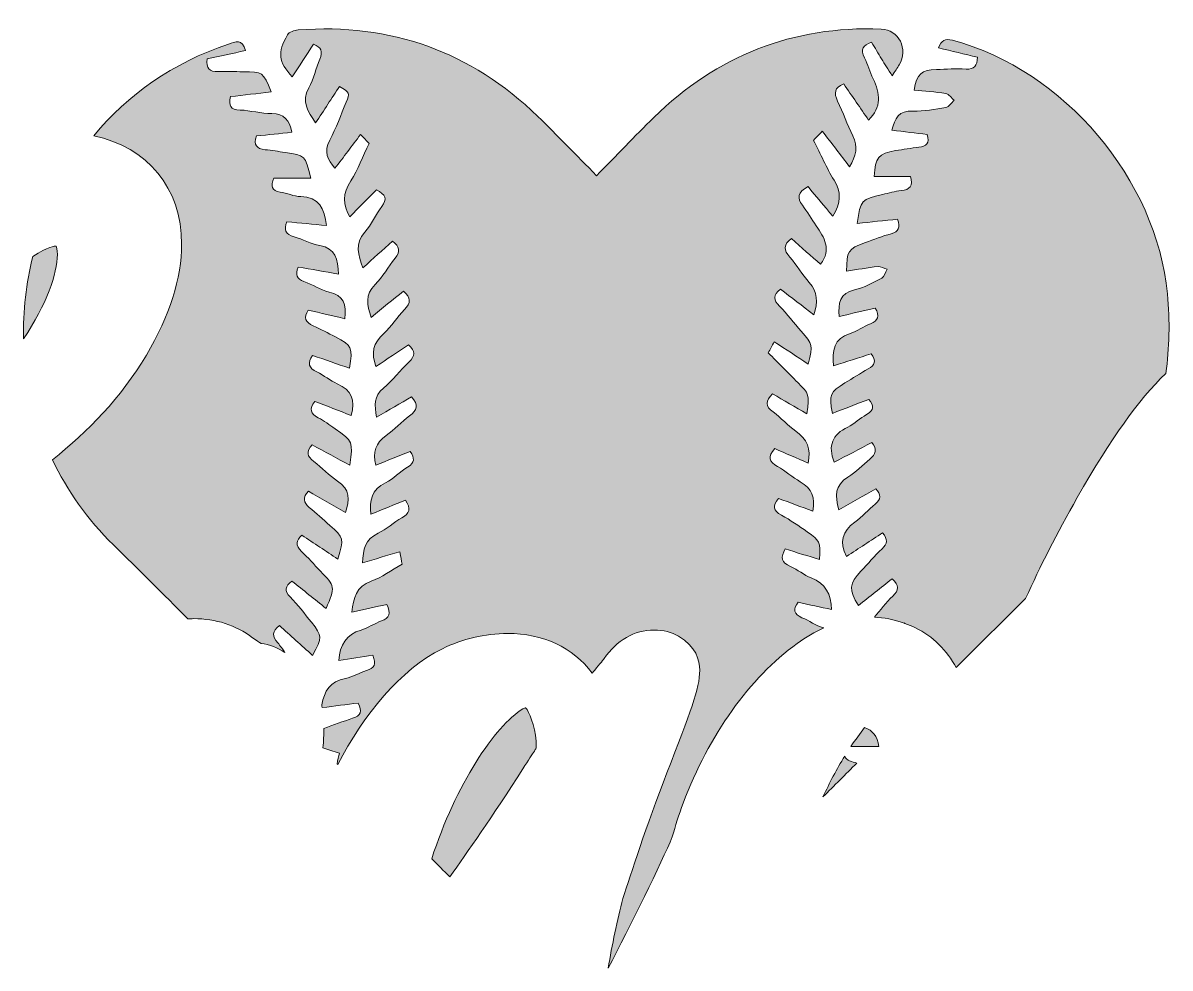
# Model space of a CAD drawing. Header units: inches. Extents: x 26 to 474, y -385 to -114.
# Drawn here: x 150.1 to 427, y -341.9 to -113.6 of the extents above; entities that cross this region are included whole.
import ezdxf

# ---------------------------------------------------------------- set-up
doc = ezdxf.new("R2010")
doc.units = ezdxf.units.IN
doc.header["$MEASUREMENT"] = 0
doc.layers.add('Layer 1', color=7, linetype='Continuous')

# ---------------------------------------------------------------- blocks, each defined once
blk = doc.blocks.new('block 3')
at = {"layer": 'Layer 1', "true_color": 0x024d84}
h = blk.add_hatch(color=156, dxfattribs=at)
h.dxf.hatch_style = 2
edge = h.paths.add_edge_path()
edge.add_spline(control_points=[(220.17, -118.77), (222.08, -119.47), (222.49, -120.58), (221.74, -122.35), (220.78, -124.64), (220.25, -127.14), (219.06, -129.28), (217.22, -132.6), (218.8, -134.95), (220.7, -137.78), (222.75, -134.65), (224.62, -131.81), (226.48, -128.96), (228.94, -130.53), (229, -130.56), (228.09, -132.77), (226.83, -135.86), (225.67, -139.01), (224.1, -141.95), (222.6, -144.75), (223.65, -146.68), (225.38, -148.75), (227.49, -145.96), (229.48, -143.34), (231.57, -140.58), (232.41, -141.47), (232.98, -142.07), (233.6, -142.72), (232.11, -145.85), (230.95, -149.02), (229.18, -151.81), (227.27, -154.83), (227.18, -157.56), (228.94, -160.46), (231.11, -158.27), (233.3, -156.06), (235.41, -153.92), (237.6, -155.11), (238.06, -156.19), (236.69, -157.99), (235.19, -159.95), (234.23, -162.36), (232.6, -164.18), (230.1, -166.99), (230.98, -169.67), (232.1, -172.78), (234.61, -170.54), (236.94, -168.47), (239.29, -166.37), (240.98, -167.61), (241.24, -168.81), (239.89, -170.46), (238.2, -172.52), (236.93, -174.97), (235.07, -176.85), (232.65, -179.31), (233.09, -181.77), (234.11, -184.75), (236.85, -182.53), (239.4, -180.46), (241.9, -178.44), (243.8, -180), (243.71, -181.26), (242.18, -182.83), (240.38, -184.67), (239.05, -187), (237.15, -188.68), (234.59, -190.95), (234.08, -193.41), (235.25, -196.62), (237.95, -194.84), (240.55, -193.12), (243.12, -191.41), (244.88, -192.89), (244.78, -194.08), (243.27, -195.52), (241.12, -197.55), (239.33, -199.99), (237.06, -201.85), (234.69, -203.8), (234.94, -205.99), (235.4, -208.85), (238.44, -207.1), (241.18, -205.51), (243.87, -203.95), (245.72, -205.86), (245.18, -207.18), (243.41, -208.52), (241.43, -210.01), (239.72, -211.86), (237.71, -213.3), (235.23, -215.09), (234.47, -217.31), (235.24, -220.43), (238.05, -219.33), (240.77, -218.26), (243.55, -217.17), (244.62, -218.7), (244.72, -219.83), (242.92, -220.92), (241.05, -222.05), (239.51, -223.8), (237.56, -224.71), (234.15, -226.31), (233.74, -228.98), (234.05, -232.32), (236.95, -231.13), (239.72, -230), (242.44, -228.89), (243.69, -230.97), (243.45, -232.15), (241.56, -233.17), (239.55, -234.25), (237.86, -235.95), (235.8, -236.89), (232.65, -238.34), (232.18, -240.9), (232.03, -244.04), (235.06, -243.14), (237.92, -242.29), (241.01, -241.38), (241.24, -242.6), (241.42, -243.48), (241.58, -244.34), (238.98, -245.82), (236.71, -247.56), (234.15, -248.46), (230.48, -249.76), (229.88, -252.55), (229.48, -255.94), (232.42, -255.29), (235.21, -254.68), (237.88, -254.09), (239, -256.3), (238.43, -257.36), (236.62, -258.05), (234.93, -258.7), (233.38, -259.75), (231.67, -260.27), (228.06, -261.35), (226.59, -263.87), (226.28, -267.67), (229.09, -267.22), (231.83, -266.78), (234.51, -266.36), (235.46, -268.52), (234.85, -269.52), (232.99, -270.08), (231.26, -270.61), (229.65, -271.65), (227.9, -271.97), (224.19, -272.63), (222.82, -275.06), (222.18, -278.36), (222.22, -278.58), (222.26, -278.79), (222.3, -279.01), (225.25, -278.64), (228.16, -278.28), (231, -277.92), (231.96, -279.94), (231.66, -280.98), (229.65, -281.6), (227.29, -282.32), (225, -283.23), (222.68, -284.08), (222.68, -285.52), (222.66, -287.11), (222.45, -288.72), (223.7, -289.15), (225.04, -289.52), (226.46, -290.02), (226.3, -290.7), (226.06, -291.8), (225.88, -292.57), (225.94, -292.63), (226, -292.69), (226.06, -292.75), (232.24, -280.71), (241.18, -269.8), (251.3, -264.81), (256.14, -262.39), (261.58, -261.11), (267.06, -261.11), (275.63, -261.11), (282.72, -264.46), (287.49, -270.66), (287.56, -270.57), (287.63, -270.49), (287.7, -270.41), (288.72, -269.2), (290.13, -267.54), (290.39, -267.18), (293.31, -262.79), (297.7, -260.27), (302.43, -260.27), (304.73, -260.27), (306.64, -260.77), (308.33, -261.78), (312.54, -264.19), (313.43, -267.58), (313.43, -270.01), (313.43, -274.34), (311.14, -280.38), (305.5, -294.79), (300.53, -307.67), (296.75, -319.27), (294.91, -325.11), (293.53, -330.35), (292.25, -336.43), (291.34, -341.93), (296.59, -331.99), (304.21, -316.39), (306.82, -310.23), (307.54, -307.59), (308.41, -304.89), (309.44, -302.1), (315.7, -285.55), (325.45, -271.86), (336.95, -263.53), (339.14, -261.98), (341.28, -260.73), (343.4, -259.75), (343.36, -259.74), (343.34, -259.72), (343.3, -259.71), (341.49, -259.22), (339.88, -258.03), (338.12, -257.29), (336.08, -256.43), (335.94, -255.24), (337.18, -253.58), (339.91, -254.17), (342.57, -254.75), (345.27, -255.33), (345.15, -251.63), (343.86, -249.02), (340.35, -247.68), (338.59, -247.02), (337.1, -245.65), (335.35, -244.93), (333.05, -243.99), (332.94, -242.69), (334.07, -240.69), (336.92, -241.57), (339.62, -242.42), (342.35, -243.27), (342.55, -238.91), (342.48, -238.68), (339.4, -236.55), (337.36, -235.14), (335.33, -233.7), (333.15, -232.53), (331.09, -231.42), (331.02, -230.24), (332.44, -228.48), (335.23, -229.52), (337.97, -230.53), (340.72, -231.55), (341.44, -228.33), (340.47, -226.06), (337.71, -224.45), (335.82, -223.35), (334.14, -221.86), (332.24, -220.79), (330.15, -219.62), (329.8, -218.37), (331.53, -216.45), (334.23, -217.62), (336.92, -218.78), (339.62, -219.95), (340.35, -216.56), (339.35, -214.13), (336.6, -212.22), (334.65, -210.86), (333.08, -208.97), (331.15, -207.59), (329.2, -206.21), (329.4, -204.95), (330.99, -203.22), (333.72, -204.8), (336.47, -206.39), (339.31, -208.03), (339.91, -203.27), (339.9, -203.28), (337.12, -200.5), (334.76, -198.14), (332.42, -195.77), (329.99, -193.31), (330.44, -192.48), (330.88, -191.66), (331.44, -190.63), (334.25, -192.49), (336.9, -194.24), (339.63, -196.04), (340.75, -191.33), (340.74, -191.32), (337.94, -188.11), (336.19, -186.09), (334.58, -183.93), (332.68, -182.06), (331.15, -180.56), (331.16, -179.41), (332.9, -177.92), (335.53, -179.94), (338.19, -181.98), (340.99, -184.13), (341.97, -181.04), (341.86, -178.61), (339.89, -176.34), (338.21, -174.4), (336.9, -172.13), (335.2, -170.22), (333.64, -168.48), (333.64, -167.15), (335.57, -165.73), (337.98, -167.85), (340.36, -169.95), (342.61, -171.93), (345.3, -168.31), (343.52, -165.48), (341.57, -162.65), (340.43, -161.01), (339.42, -159.26), (338.22, -157.66), (336.93, -155.93), (337, -154.57), (339.58, -153.16), (341.47, -155.43), (343.48, -157.84), (345.55, -160.33), (347.56, -157.11), (347.61, -154.48), (345.86, -151.6), (344.03, -148.61), (342.64, -145.36), (340.94, -142), (341.57, -141.32), (342.19, -140.65), (343.02, -139.76), (345.35, -142.8), (347.41, -145.48), (349.61, -148.36), (351.15, -145.74), (351.75, -143.52), (350.38, -140.89), (348.99, -138.19), (348.08, -135.24), (346.73, -132.5), (345.78, -130.57), (345.92, -129.26), (348.21, -128.36), (350.21, -131.28), (352.24, -134.23), (354.19, -137.08), (357.43, -133.97), (356.98, -130.62), (355.29, -127.11), (354.5, -125.48), (354.09, -123.67), (353.24, -122.08), (352.13, -120.01), (352.88, -119.02), (354.91, -118.29), (355.75, -119.69), (356.53, -120.99), (357.33, -122.28), (358.11, -123.55), (358.91, -124.8), (359.91, -126.39), (360.62, -125.27), (361.13, -124.5), (361.61, -123.72), (363.87, -119.99), (361.5, -115.25), (357.24, -115.1), (335.87, -114.32), (317.59, -121.55), (302.34, -136.48), (297.72, -141.01), (293.27, -145.72), (288.55, -150.53), (283.62, -145.54), (279.07, -140.79), (274.34, -136.2), (258.21, -120.54), (238.88, -113.63), (216.48, -115.31), (215.58, -115.38), (214.31, -115.84), (213.93, -116.52), (211.43, -120.92), (211.73, -122.95), (215.08, -126.67), (216.78, -124.04), (218.47, -121.41), (220.17, -118.77)], knot_values=[0, 0, 0, 0, 1, 1, 1, 2, 2, 2, 3, 3, 3, 4, 4, 4, 5, 5, 5, 6, 6, 6, 7, 7, 7, 8, 8, 8, 9, 9, 9, 10, 10, 10, 11, 11, 11, 12, 12, 12, 13, 13, 13, 14, 14, 14, 15, 15, 15, 16, 16, 16, 17, 17, 17, 18, 18, 18, 19, 19, 19, 20, 20, 20, 21, 21, 21, 22, 22, 22, 23, 23, 23, 24, 24, 24, 25, 25, 25, 26, 26, 26, 27, 27, 27, 28, 28, 28, 29, 29, 29, 30, 30, 30, 31, 31, 31, 32, 32, 32, 33, 33, 33, 34, 34, 34, 35, 35, 35, 36, 36, 36, 37, 37, 37, 38, 38, 38, 39, 39, 39, 40, 40, 40, 41, 41, 41, 42, 42, 42, 43, 43, 43, 44, 44, 44, 45, 45, 45, 46, 46, 46, 47, 47, 47, 48, 48, 48, 49, 49, 49, 50, 50, 50, 51, 51, 51, 52, 52, 52, 53, 53, 53, 54, 54, 54, 55, 55, 55, 56, 56, 56, 57, 57, 57, 58, 58, 58, 59, 59, 59, 60, 60, 60, 61, 61, 61, 62, 62, 62, 63, 63, 63, 64, 64, 64, 65, 65, 65, 66, 66, 66, 67, 67, 67, 68, 68, 68, 69, 69, 69, 70, 70, 70, 71, 71, 71, 72, 72, 72, 73, 73, 73, 74, 74, 74, 75, 75, 75, 76, 76, 76, 77, 77, 77, 78, 78, 78, 79, 79, 79, 80, 80, 80, 81, 81, 81, 82, 82, 82, 83, 83, 83, 84, 84, 84, 85, 85, 85, 86, 86, 86, 87, 87, 87, 88, 88, 88, 89, 89, 89, 90, 90, 90, 91, 91, 91, 92, 92, 92, 93, 93, 93, 94, 94, 94, 95, 95, 95, 96, 96, 96, 97, 97, 97, 98, 98, 98, 99, 99, 99, 100, 100, 100, 101, 101, 101, 102, 102, 102, 103, 103, 103, 104, 104, 104, 105, 105, 105, 106, 106, 106, 107, 107, 107, 108, 108, 108, 109, 109, 109, 110, 110, 110, 111, 111, 111, 112, 112, 112, 113, 113, 113, 114, 114, 114, 115, 115, 115, 116, 116, 116, 117, 117, 117, 118, 118, 118, 119, 119, 119, 120, 120, 120, 121, 121, 121, 122, 122, 122, 123, 123, 123, 124, 124, 124, 125, 125, 125, 126, 126, 126, 127, 127, 127, 128, 128, 128, 129, 129, 129, 130, 130, 130, 131, 131, 131, 132, 132, 132, 132], degree=3, periodic=1)
h = blk.add_hatch(color=156, dxfattribs=at)
h.dxf.hatch_style = 2
edge = h.paths.add_edge_path()
edge.add_spline(control_points=[(188.36, -167.05), (188.36, -175.3), (185.5, -184.32), (179.85, -193.88), (173.71, -204.2), (165.75, -212.34), (157.18, -219.13), (160.7, -226.52), (165.57, -233.5), (171.91, -239.72), (177.94, -245.62), (183.91, -251.6), (189.86, -257.59), (190.33, -257.56), (190.79, -257.53), (191.26, -257.53), (196.63, -257.53), (201.41, -259.08), (205.48, -262.13), (206.33, -262.77), (207.14, -263.25), (207.58, -263.49), (209.53, -263.71), (211.54, -264.6), (213.3, -265.69), (212.75, -264.89), (212.19, -264.1), (211.57, -263.37), (210.24, -261.81), (210.12, -260.61), (211.98, -259.21), (214.6, -261.57), (217.26, -263.97), (219.97, -266.41), (222.32, -261.96), (222.34, -261.78), (219.7, -258.4), (218.06, -256.3), (216.39, -254.2), (214.54, -252.28), (213.11, -250.79), (213.33, -249.75), (214.99, -248.45), (217.74, -250.66), (220.47, -252.84), (223.22, -255.06), (225.48, -249.93), (225.43, -249.66), (221.85, -246.02), (220.32, -244.46), (218.89, -242.77), (217.3, -241.28), (215.72, -239.81), (216.03, -238.63), (217.4, -237.38), (220.35, -239.34), (223.16, -241.2), (226.05, -243.12), (227.64, -238.21), (227.58, -237.98), (224.13, -234.99), (222.47, -233.55), (220.88, -232.03), (219.18, -230.65), (217.7, -229.45), (217.56, -228.27), (218.95, -226.71), (221.95, -228.43), (224.89, -230.12), (227.92, -231.86), (228.98, -228.81), (229.03, -226.29), (225.99, -224.31), (223.93, -222.96), (222.25, -221.04), (220.26, -219.57), (218.58, -218.32), (218.45, -217.15), (219.9, -215.55), (222.9, -217.18), (225.86, -218.79), (228.93, -220.45), (229.74, -214.68), (229.74, -214.67), (225.39, -211.65), (224.06, -210.72), (222.74, -209.76), (221.32, -208.98), (219.52, -208), (219.04, -206.84), (220.54, -205.04), (223.43, -206.16), (226.37, -207.31), (229.28, -208.45), (230.38, -204.7), (229.34, -202.29), (225.95, -200.81), (224.22, -200.05), (222.74, -198.73), (221.01, -197.94), (218.94, -196.99), (218.77, -195.77), (219.92, -193.93), (222.96, -194.99), (225.91, -196.01), (228.88, -197.04), (229.72, -192.04), (229.48, -191.51), (225.5, -189.49), (223.71, -188.58), (221.97, -187.58), (220.13, -186.78), (218.21, -185.95), (217.79, -184.82), (218.93, -183), (221.94, -183.71), (224.84, -184.39), (227.76, -185.08), (228.2, -181.64), (227.46, -179.44), (223.95, -178.64), (221.85, -178.15), (219.96, -176.83), (217.9, -176.09), (216.15, -175.47), (215.71, -174.51), (216.5, -172.6), (219.69, -173.16), (222.89, -173.71), (226.23, -174.29), (226.06, -170.72), (225.54, -168.07), (221.7, -167.4), (219.57, -167.03), (217.6, -165.84), (215.49, -165.27), (213.38, -164.69), (212.98, -163.57), (213.76, -161.66), (216.98, -161.96), (220.12, -162.26), (223.3, -162.56), (222.87, -158.41), (221.5, -155.7), (217.11, -155.58), (215.43, -155.53), (213.79, -154.75), (212.11, -154.47), (210.16, -154.14), (209.84, -153.1), (210.59, -151.1), (213.49, -151.1), (216.47, -151.1), (219.53, -151.1), (218.21, -145.57), (218.21, -145.57), (213.33, -144.9), (211.73, -144.68), (210.12, -144.42), (208.51, -144.25), (206.44, -144.03), (205.63, -143.09), (206.46, -140.94), (209.29, -140.64), (212.08, -140.35), (214.99, -140.04), (214.36, -137.08), (213.11, -135.55), (210.13, -135.53), (207.57, -135.51), (205.02, -134.78), (202.46, -134.67), (200.2, -134.58), (199.64, -133.61), (200.12, -131.43), (203.39, -131.05), (206.65, -130.67), (209.96, -130.28), (208.05, -125.46), (207.95, -125.41), (203.18, -125.42), (201.18, -125.43), (199.17, -125.25), (197.17, -125.36), (194.99, -125.48), (194.25, -124.53), (194.51, -122.31), (197.56, -121.65), (200.61, -120.99), (203.8, -120.3), (203.02, -117.39), (201.34, -118.18), (199.66, -118.74), (186.23, -123.21), (175.31, -131.06), (167.15, -140.87), (180.09, -143.63), (188.36, -153.44), (188.36, -167.05)], knot_values=[0, 0, 0, 0, 1, 1, 1, 2, 2, 2, 3, 3, 3, 4, 4, 4, 5, 5, 5, 6, 6, 6, 7, 7, 7, 8, 8, 8, 9, 9, 9, 10, 10, 10, 11, 11, 11, 12, 12, 12, 13, 13, 13, 14, 14, 14, 15, 15, 15, 16, 16, 16, 17, 17, 17, 18, 18, 18, 19, 19, 19, 20, 20, 20, 21, 21, 21, 22, 22, 22, 23, 23, 23, 24, 24, 24, 25, 25, 25, 26, 26, 26, 27, 27, 27, 28, 28, 28, 29, 29, 29, 30, 30, 30, 31, 31, 31, 32, 32, 32, 33, 33, 33, 34, 34, 34, 35, 35, 35, 36, 36, 36, 37, 37, 37, 38, 38, 38, 39, 39, 39, 40, 40, 40, 41, 41, 41, 42, 42, 42, 43, 43, 43, 44, 44, 44, 45, 45, 45, 46, 46, 46, 47, 47, 47, 48, 48, 48, 49, 49, 49, 50, 50, 50, 51, 51, 51, 52, 52, 52, 53, 53, 53, 54, 54, 54, 55, 55, 55, 56, 56, 56, 57, 57, 57, 58, 58, 58, 59, 59, 59, 60, 60, 60, 61, 61, 61, 62, 62, 62, 63, 63, 63, 64, 64, 64, 65, 65, 65, 66, 66, 66, 66], degree=3, periodic=1)
h = blk.add_hatch(color=156, dxfattribs=at)
h.dxf.hatch_style = 2
edge = h.paths.add_edge_path()
edge.add_spline(control_points=[(372.85, -134.04), (370.24, -134.51), (367.55, -135.02), (364.92, -134.91), (361.55, -134.77), (360.46, -136.62), (359.84, -139.55), (362.75, -139.9), (365.62, -140.25), (368.34, -140.58), (369.05, -142.77), (368.04, -143.44), (366.36, -143.65), (364.47, -143.89), (362.59, -144.17), (360.71, -144.47), (356.64, -145.12), (355.75, -146.17), (355.57, -150.69), (358.51, -150.69), (361.45, -150.69), (364.32, -150.69), (364.96, -152.96), (364.18, -153.93), (362.06, -154.13), (360.55, -154.28), (359.07, -154.73), (357.59, -155.07), (352.38, -156.24), (352.32, -156.31), (351.46, -162.06), (354.77, -161.71), (358.02, -161.37), (361.22, -161.04), (361.85, -163.04), (361.53, -164.08), (359.64, -164.56), (357.52, -165.1), (355.47, -165.93), (353.42, -166.7), (349.16, -168.28), (348.94, -168.64), (348.87, -173.6), (351.43, -173.21), (353.95, -172.75), (356.5, -172.47), (357.18, -172.4), (357.93, -172.89), (358.66, -173.12), (358.23, -173.85), (357.99, -174.91), (357.36, -175.25), (355.26, -176.37), (353.1, -177.56), (350.82, -178.11), (347.27, -178.97), (346.83, -181.28), (347.08, -184.55), (350.07, -183.84), (352.9, -183.17), (355.82, -182.49), (356.91, -184.42), (356.5, -185.53), (354.64, -186.28), (352.96, -186.95), (351.46, -188.09), (349.75, -188.63), (345.77, -189.88), (345.39, -192.83), (345.73, -196.45), (348.86, -195.45), (351.89, -194.48), (354.85, -193.54), (356.09, -195.28), (355.74, -196.32), (354.13, -197.2), (352.2, -198.25), (350.37, -199.47), (348.49, -200.6), (344.92, -202.74), (344.65, -203.35), (345.45, -207.95), (348.4, -206.81), (351.31, -205.69), (354.23, -204.56), (355.57, -206.06), (355.53, -207.19), (353.72, -208.23), (352.15, -209.12), (350.81, -210.46), (349.2, -211.24), (345.47, -213.05), (344.29, -215.74), (345.92, -219.75), (348.92, -218.17), (351.99, -216.55), (355.01, -214.96), (356.28, -216.64), (355.99, -217.84), (354.5, -218.99), (352.69, -220.39), (351.14, -222.17), (349.21, -223.36), (346.06, -225.29), (346.04, -227.89), (347.05, -231.21), (350.05, -229.51), (352.99, -227.84), (355.92, -226.17), (357.31, -227.57), (357.22, -228.69), (355.82, -229.85), (354.14, -231.26), (352.66, -232.94), (350.89, -234.21), (347.81, -236.42), (347.11, -239.05), (348.9, -242.49), (351.82, -240.58), (354.72, -238.67), (357.58, -236.8), (358.91, -238.35), (358.8, -239.43), (357.45, -240.67), (355.62, -242.34), (354.07, -244.3), (352.33, -246.07), (349.55, -248.89), (349.39, -250.78), (351.75, -254.34), (354.47, -252.18), (357.2, -250.01), (359.86, -247.89), (361.66, -249.45), (361.57, -250.64), (360.04, -252.1), (358.42, -253.65), (357.03, -255.44), (355.59, -257.17), (357.91, -257.28), (360.31, -257.74), (362.78, -258.62), (362.8, -258.6), (362.83, -258.58), (362.85, -258.56), (362.89, -258.61), (362.92, -258.65), (362.97, -258.7), (363.8, -259), (364.64, -259.33), (365.49, -259.72), (369.73, -261.77), (373.15, -265.24), (375.35, -269.35), (380.92, -263.77), (386.51, -258.21), (392.1, -252.65), (395.63, -244.92), (399.68, -236.98), (404.54, -228.3), (413, -213.62), (419.14, -204.92), (425.96, -198.28), (426.83, -192.16), (426.98, -185.77), (426.35, -179.06), (423.77, -151.56), (401.35, -124.89), (374.44, -117.83), (372.62, -117.36), (371.74, -117.84), (371.1, -119.68), (374.25, -120.43), (377.35, -121.17), (380.48, -121.92), (380.42, -123.96), (379.74, -124.88), (377.72, -124.77), (375.34, -124.65), (372.94, -124.82), (370.56, -124.86), (367.05, -124.91), (365.81, -126.04), (365.17, -129.83), (367.73, -130.1), (370.31, -130.26), (372.83, -130.7), (373.59, -130.84), (374.21, -131.75), (374.89, -132.31), (374.21, -132.91), (373.61, -133.9), (372.85, -134.04)], knot_values=[0, 0, 0, 0, 1, 1, 1, 2, 2, 2, 3, 3, 3, 4, 4, 4, 5, 5, 5, 6, 6, 6, 7, 7, 7, 8, 8, 8, 9, 9, 9, 10, 10, 10, 11, 11, 11, 12, 12, 12, 13, 13, 13, 14, 14, 14, 15, 15, 15, 16, 16, 16, 17, 17, 17, 18, 18, 18, 19, 19, 19, 20, 20, 20, 21, 21, 21, 22, 22, 22, 23, 23, 23, 24, 24, 24, 25, 25, 25, 26, 26, 26, 27, 27, 27, 28, 28, 28, 29, 29, 29, 30, 30, 30, 31, 31, 31, 32, 32, 32, 33, 33, 33, 34, 34, 34, 35, 35, 35, 36, 36, 36, 37, 37, 37, 38, 38, 38, 39, 39, 39, 40, 40, 40, 41, 41, 41, 42, 42, 42, 43, 43, 43, 44, 44, 44, 45, 45, 45, 46, 46, 46, 47, 47, 47, 48, 48, 48, 49, 49, 49, 50, 50, 50, 51, 51, 51, 52, 52, 52, 53, 53, 53, 54, 54, 54, 55, 55, 55, 56, 56, 56, 57, 57, 57, 58, 58, 58, 59, 59, 59, 60, 60, 60, 61, 61, 61, 62, 62, 62, 63, 63, 63, 64, 64, 64, 64], degree=3, periodic=1)
h = blk.add_hatch(color=156, dxfattribs=at)
h.dxf.hatch_style = 2
edge = h.paths.add_edge_path()
edge.add_spline(control_points=[(150.22, -189.95), (155.73, -181.64), (158.36, -174.17), (158.36, -169.58), (158.36, -168.39), (158.16, -167.78), (158.05, -167.53), (158.03, -167.53), (158.01, -167.53), (157.99, -167.53), (157.82, -167.53), (156.07, -167.6), (152.44, -170.03), (150.81, -176.52), (150.05, -183.23), (150.22, -189.95)], knot_values=[0, 0, 0, 0, 1, 1, 1, 2, 2, 2, 3, 3, 3, 4, 4, 4, 5, 5, 5, 5], degree=3, periodic=1)
h = blk.add_hatch(color=156, dxfattribs=at)
h.dxf.hatch_style = 2
edge = h.paths.add_edge_path()
edge.add_spline(control_points=[(273.53, -289.52), (273.65, -289.32), (273.83, -289.02), (273.95, -288.82), (273.95, -288.79), (273.95, -288.77), (273.95, -288.74), (273.95, -288.74), (273.95, -287.09), (273.95, -287.09), (273.57, -283.24), (272.28, -280.02), (271.39, -279.04), (271.23, -279.11), (271.02, -279.21), (270.75, -279.34), (264.02, -283.38), (254.51, -297.68), (248.73, -315.52), (250.18, -316.97), (251.63, -318.43), (253.07, -319.88), (257.42, -313.94), (263.16, -305.57), (270.75, -293.78), (272.1, -291.69), (273.01, -290.27), (273.53, -289.52)], knot_values=[0, 0, 0, 0, 1, 1, 1, 2, 2, 2, 3, 3, 3, 4, 4, 4, 5, 5, 5, 6, 6, 6, 7, 7, 7, 8, 8, 8, 9, 9, 9, 9], degree=3, periodic=1)
h = blk.add_hatch(color=156, dxfattribs=at)
h.dxf.hatch_style = 2
edge = h.paths.add_edge_path()
edge.add_spline(control_points=[(353.25, -283.82), (352.12, -285.26), (351.02, -286.78), (349.95, -288.38), (352.17, -288.38), (354.39, -288.38), (356.68, -288.38), (356.26, -285.88), (355.2, -284.52), (353.25, -283.82)], knot_values=[0, 0, 0, 0, 1, 1, 1, 2, 2, 2, 3, 3, 3, 3], degree=3, periodic=1)
h = blk.add_hatch(color=156, dxfattribs=at)
h.dxf.hatch_style = 2
edge = h.paths.add_edge_path()
edge.add_spline(control_points=[(348.43, -290.76), (346.53, -293.85), (344.77, -297.15), (343.18, -300.6), (345.91, -297.87), (348.64, -295.14), (351.37, -292.41), (350.21, -292.12), (348.85, -291.83), (348.43, -290.76)], knot_values=[0, 0, 0, 0, 1, 1, 1, 2, 2, 2, 3, 3, 3, 3], degree=3, periodic=1)
at = {"layer": 'Layer 1', "lineweight": 0}
for points, knots in [([(220.17, -118.77), (222.08, -119.47), (222.49, -120.58), (221.74, -122.35), (220.78, -124.64), (220.25, -127.14), (219.06, -129.28), (217.22, -132.6), (218.8, -134.95), (220.7, -137.78), (222.75, -134.65), (224.62, -131.81), (226.48, -128.96), (228.94, -130.53), (229, -130.56), (228.09, -132.77), (226.83, -135.86), (225.67, -139.01), (224.1, -141.95), (222.6, -144.75), (223.65, -146.68), (225.38, -148.75), (227.49, -145.96), (229.48, -143.34), (231.57, -140.58), (232.41, -141.47), (232.98, -142.07), (233.6, -142.72), (232.11, -145.85), (230.95, -149.02), (229.18, -151.81), (227.27, -154.83), (227.18, -157.56), (228.94, -160.46), (231.11, -158.27), (233.3, -156.06), (235.41, -153.92), (237.6, -155.11), (238.06, -156.19), (236.69, -157.99), (235.19, -159.95), (234.23, -162.36), (232.6, -164.18), (230.1, -166.99), (230.98, -169.67), (232.1, -172.78), (234.61, -170.54), (236.94, -168.47), (239.29, -166.37), (240.98, -167.61), (241.24, -168.81), (239.89, -170.46), (238.2, -172.52), (236.93, -174.97), (235.07, -176.85), (232.65, -179.31), (233.09, -181.77), (234.11, -184.75), (236.85, -182.53), (239.4, -180.46), (241.9, -178.44), (243.8, -180), (243.71, -181.26), (242.18, -182.83), (240.38, -184.67), (239.05, -187), (237.15, -188.68), (234.59, -190.95), (234.08, -193.41), (235.25, -196.62), (237.95, -194.84), (240.55, -193.12), (243.12, -191.41), (244.88, -192.89), (244.78, -194.08), (243.27, -195.52), (241.12, -197.55), (239.33, -199.99), (237.06, -201.85), (234.69, -203.8), (234.94, -205.99), (235.4, -208.85), (238.44, -207.1), (241.18, -205.51), (243.87, -203.95), (245.72, -205.86), (245.18, -207.18), (243.41, -208.52), (241.43, -210.01), (239.72, -211.86), (237.71, -213.3), (235.23, -215.09), (234.47, -217.31), (235.24, -220.43), (238.05, -219.33), (240.77, -218.26), (243.55, -217.17), (244.62, -218.7), (244.72, -219.83), (242.92, -220.92), (241.05, -222.05), (239.51, -223.8), (237.56, -224.71), (234.15, -226.31), (233.74, -228.98), (234.05, -232.32), (236.95, -231.13), (239.72, -230), (242.44, -228.89), (243.69, -230.97), (243.45, -232.15), (241.56, -233.17), (239.55, -234.25), (237.86, -235.95), (235.8, -236.89), (232.65, -238.34), (232.18, -240.9), (232.03, -244.04), (235.06, -243.14), (237.92, -242.29), (241.01, -241.38), (241.24, -242.6), (241.42, -243.48), (241.58, -244.34), (238.98, -245.82), (236.71, -247.56), (234.15, -248.46), (230.48, -249.76), (229.88, -252.55), (229.48, -255.94), (232.42, -255.29), (235.21, -254.68), (237.88, -254.09), (239, -256.3), (238.43, -257.36), (236.62, -258.05), (234.93, -258.7), (233.38, -259.75), (231.67, -260.27), (228.06, -261.35), (226.59, -263.87), (226.28, -267.67), (229.09, -267.22), (231.83, -266.78), (234.51, -266.36), (235.46, -268.52), (234.85, -269.52), (232.99, -270.08), (231.26, -270.61), (229.65, -271.65), (227.9, -271.97), (224.19, -272.63), (222.82, -275.06), (222.18, -278.36), (222.22, -278.58), (222.26, -278.79), (222.3, -279.01), (225.25, -278.64), (228.16, -278.28), (231, -277.92), (231.96, -279.94), (231.66, -280.98), (229.65, -281.6), (227.29, -282.32), (225, -283.23), (222.68, -284.08), (222.68, -285.52), (222.66, -287.11), (222.45, -288.72), (223.7, -289.15), (225.04, -289.52), (226.46, -290.02), (226.3, -290.7), (226.06, -291.8), (225.88, -292.57), (225.94, -292.63), (226, -292.69), (226.06, -292.75), (232.24, -280.71), (241.18, -269.8), (251.3, -264.81), (256.14, -262.39), (261.58, -261.11), (267.06, -261.11), (275.63, -261.11), (282.72, -264.46), (287.49, -270.66), (287.56, -270.57), (287.63, -270.49), (287.7, -270.41), (288.72, -269.2), (290.13, -267.54), (290.39, -267.18), (293.31, -262.79), (297.7, -260.27), (302.43, -260.27), (304.73, -260.27), (306.64, -260.77), (308.33, -261.78), (312.54, -264.19), (313.43, -267.58), (313.43, -270.01), (313.43, -274.34), (311.14, -280.38), (305.5, -294.79), (300.53, -307.67), (296.75, -319.27), (294.91, -325.11), (293.53, -330.35), (292.25, -336.43), (291.34, -341.93), (296.59, -331.99), (304.21, -316.39), (306.82, -310.23), (307.54, -307.59), (308.41, -304.89), (309.44, -302.1), (315.7, -285.55), (325.45, -271.86), (336.95, -263.53), (339.14, -261.98), (341.28, -260.73), (343.4, -259.75), (343.36, -259.74), (343.34, -259.72), (343.3, -259.71), (341.49, -259.22), (339.88, -258.03), (338.12, -257.29), (336.08, -256.43), (335.94, -255.24), (337.18, -253.58), (339.91, -254.17), (342.57, -254.75), (345.27, -255.33), (345.15, -251.63), (343.86, -249.02), (340.35, -247.68), (338.59, -247.02), (337.1, -245.65), (335.35, -244.93), (333.05, -243.99), (332.94, -242.69), (334.07, -240.69), (336.92, -241.57), (339.62, -242.42), (342.35, -243.27), (342.55, -238.91), (342.48, -238.68), (339.4, -236.55), (337.36, -235.14), (335.33, -233.7), (333.15, -232.53), (331.09, -231.42), (331.02, -230.24), (332.44, -228.48), (335.23, -229.52), (337.97, -230.53), (340.72, -231.55), (341.44, -228.33), (340.47, -226.06), (337.71, -224.45), (335.82, -223.35), (334.14, -221.86), (332.24, -220.79), (330.15, -219.62), (329.8, -218.37), (331.53, -216.45), (334.23, -217.62), (336.92, -218.78), (339.62, -219.95), (340.35, -216.56), (339.35, -214.13), (336.6, -212.22), (334.65, -210.86), (333.08, -208.97), (331.15, -207.59), (329.2, -206.21), (329.4, -204.95), (330.99, -203.22), (333.72, -204.8), (336.47, -206.39), (339.31, -208.03), (339.91, -203.27), (339.9, -203.28), (337.12, -200.5), (334.76, -198.14), (332.42, -195.77), (329.99, -193.31), (330.44, -192.48), (330.88, -191.66), (331.44, -190.63), (334.25, -192.49), (336.9, -194.24), (339.63, -196.04), (340.75, -191.33), (340.74, -191.32), (337.94, -188.11), (336.19, -186.09), (334.58, -183.93), (332.68, -182.06), (331.15, -180.56), (331.16, -179.41), (332.9, -177.92), (335.53, -179.94), (338.19, -181.98), (340.99, -184.13), (341.97, -181.04), (341.86, -178.61), (339.89, -176.34), (338.21, -174.4), (336.9, -172.13), (335.2, -170.22), (333.64, -168.48), (333.64, -167.15), (335.57, -165.73), (337.98, -167.85), (340.36, -169.95), (342.61, -171.93), (345.3, -168.31), (343.52, -165.48), (341.57, -162.65), (340.43, -161.01), (339.42, -159.26), (338.22, -157.66), (336.93, -155.93), (337, -154.57), (339.58, -153.16), (341.47, -155.43), (343.48, -157.84), (345.55, -160.33), (347.56, -157.11), (347.61, -154.48), (345.86, -151.6), (344.03, -148.61), (342.64, -145.36), (340.94, -142), (341.57, -141.32), (342.19, -140.65), (343.02, -139.76), (345.35, -142.8), (347.41, -145.48), (349.61, -148.36), (351.15, -145.74), (351.75, -143.52), (350.38, -140.89), (348.99, -138.19), (348.08, -135.24), (346.73, -132.5), (345.78, -130.57), (345.92, -129.26), (348.21, -128.36), (350.21, -131.28), (352.24, -134.23), (354.19, -137.08), (357.43, -133.97), (356.98, -130.62), (355.29, -127.11), (354.5, -125.48), (354.09, -123.67), (353.24, -122.08), (352.13, -120.01), (352.88, -119.02), (354.91, -118.29), (355.75, -119.69), (356.53, -120.99), (357.33, -122.28), (358.11, -123.55), (358.91, -124.8), (359.91, -126.39), (360.62, -125.27), (361.13, -124.5), (361.61, -123.72), (363.87, -119.99), (361.5, -115.25), (357.24, -115.1), (335.87, -114.32), (317.59, -121.55), (302.34, -136.48), (297.72, -141.01), (293.27, -145.72), (288.55, -150.53), (283.62, -145.54), (279.07, -140.79), (274.34, -136.2), (258.21, -120.54), (238.88, -113.63), (216.48, -115.31), (215.58, -115.38), (214.31, -115.84), (213.93, -116.52), (211.43, -120.92), (211.73, -122.95), (215.08, -126.67), (216.78, -124.04), (218.47, -121.41), (220.17, -118.77)], [0, 0, 0, 0, 1, 1, 1, 2, 2, 2, 3, 3, 3, 4, 4, 4, 5, 5, 5, 6, 6, 6, 7, 7, 7, 8, 8, 8, 9, 9, 9, 10, 10, 10, 11, 11, 11, 12, 12, 12, 13, 13, 13, 14, 14, 14, 15, 15, 15, 16, 16, 16, 17, 17, 17, 18, 18, 18, 19, 19, 19, 20, 20, 20, 21, 21, 21, 22, 22, 22, 23, 23, 23, 24, 24, 24, 25, 25, 25, 26, 26, 26, 27, 27, 27, 28, 28, 28, 29, 29, 29, 30, 30, 30, 31, 31, 31, 32, 32, 32, 33, 33, 33, 34, 34, 34, 35, 35, 35, 36, 36, 36, 37, 37, 37, 38, 38, 38, 39, 39, 39, 40, 40, 40, 41, 41, 41, 42, 42, 42, 43, 43, 43, 44, 44, 44, 45, 45, 45, 46, 46, 46, 47, 47, 47, 48, 48, 48, 49, 49, 49, 50, 50, 50, 51, 51, 51, 52, 52, 52, 53, 53, 53, 54, 54, 54, 55, 55, 55, 56, 56, 56, 57, 57, 57, 58, 58, 58, 59, 59, 59, 60, 60, 60, 61, 61, 61, 62, 62, 62, 63, 63, 63, 64, 64, 64, 65, 65, 65, 66, 66, 66, 67, 67, 67, 68, 68, 68, 69, 69, 69, 70, 70, 70, 71, 71, 71, 72, 72, 72, 73, 73, 73, 74, 74, 74, 75, 75, 75, 76, 76, 76, 77, 77, 77, 78, 78, 78, 79, 79, 79, 80, 80, 80, 81, 81, 81, 82, 82, 82, 83, 83, 83, 84, 84, 84, 85, 85, 85, 86, 86, 86, 87, 87, 87, 88, 88, 88, 89, 89, 89, 90, 90, 90, 91, 91, 91, 92, 92, 92, 93, 93, 93, 94, 94, 94, 95, 95, 95, 96, 96, 96, 97, 97, 97, 98, 98, 98, 99, 99, 99, 100, 100, 100, 101, 101, 101, 102, 102, 102, 103, 103, 103, 104, 104, 104, 105, 105, 105, 106, 106, 106, 107, 107, 107, 108, 108, 108, 109, 109, 109, 110, 110, 110, 111, 111, 111, 112, 112, 112, 113, 113, 113, 114, 114, 114, 115, 115, 115, 116, 116, 116, 117, 117, 117, 118, 118, 118, 119, 119, 119, 120, 120, 120, 121, 121, 121, 122, 122, 122, 123, 123, 123, 124, 124, 124, 125, 125, 125, 126, 126, 126, 127, 127, 127, 128, 128, 128, 129, 129, 129, 130, 130, 130, 131, 131, 131, 132, 132, 132, 132]), ([(188.36, -167.05), (188.36, -175.3), (185.5, -184.32), (179.85, -193.88), (173.71, -204.2), (165.75, -212.34), (157.18, -219.13), (160.7, -226.52), (165.57, -233.5), (171.91, -239.72), (177.94, -245.62), (183.91, -251.6), (189.86, -257.59), (190.33, -257.56), (190.79, -257.53), (191.26, -257.53), (196.63, -257.53), (201.41, -259.08), (205.48, -262.13), (206.33, -262.77), (207.14, -263.25), (207.58, -263.49), (209.53, -263.71), (211.54, -264.6), (213.3, -265.69), (212.75, -264.89), (212.19, -264.1), (211.57, -263.37), (210.24, -261.81), (210.12, -260.61), (211.98, -259.21), (214.6, -261.57), (217.26, -263.97), (219.97, -266.41), (222.32, -261.96), (222.34, -261.78), (219.7, -258.4), (218.06, -256.3), (216.39, -254.2), (214.54, -252.28), (213.11, -250.79), (213.33, -249.75), (214.99, -248.45), (217.74, -250.66), (220.47, -252.84), (223.22, -255.06), (225.48, -249.93), (225.43, -249.66), (221.85, -246.02), (220.32, -244.46), (218.89, -242.77), (217.3, -241.28), (215.72, -239.81), (216.03, -238.63), (217.4, -237.38), (220.35, -239.34), (223.16, -241.2), (226.05, -243.12), (227.64, -238.21), (227.58, -237.98), (224.13, -234.99), (222.47, -233.55), (220.88, -232.03), (219.18, -230.65), (217.7, -229.45), (217.56, -228.27), (218.95, -226.71), (221.95, -228.43), (224.89, -230.12), (227.92, -231.86), (228.98, -228.81), (229.03, -226.29), (225.99, -224.31), (223.93, -222.96), (222.25, -221.04), (220.26, -219.57), (218.58, -218.32), (218.45, -217.15), (219.9, -215.55), (222.9, -217.18), (225.86, -218.79), (228.93, -220.45), (229.74, -214.68), (229.74, -214.67), (225.39, -211.65), (224.06, -210.72), (222.74, -209.76), (221.32, -208.98), (219.52, -208), (219.04, -206.84), (220.54, -205.04), (223.43, -206.16), (226.37, -207.31), (229.28, -208.45), (230.38, -204.7), (229.34, -202.29), (225.95, -200.81), (224.22, -200.05), (222.74, -198.73), (221.01, -197.94), (218.94, -196.99), (218.77, -195.77), (219.92, -193.93), (222.96, -194.99), (225.91, -196.01), (228.88, -197.04), (229.72, -192.04), (229.48, -191.51), (225.5, -189.49), (223.71, -188.58), (221.97, -187.58), (220.13, -186.78), (218.21, -185.95), (217.79, -184.82), (218.93, -183), (221.94, -183.71), (224.84, -184.39), (227.76, -185.08), (228.2, -181.64), (227.46, -179.44), (223.95, -178.64), (221.85, -178.15), (219.96, -176.83), (217.9, -176.09), (216.15, -175.47), (215.71, -174.51), (216.5, -172.6), (219.69, -173.16), (222.89, -173.71), (226.23, -174.29), (226.06, -170.72), (225.54, -168.07), (221.7, -167.4), (219.57, -167.03), (217.6, -165.84), (215.49, -165.27), (213.38, -164.69), (212.98, -163.57), (213.76, -161.66), (216.98, -161.96), (220.12, -162.26), (223.3, -162.56), (222.87, -158.41), (221.5, -155.7), (217.11, -155.58), (215.43, -155.53), (213.79, -154.75), (212.11, -154.47), (210.16, -154.14), (209.84, -153.1), (210.59, -151.1), (213.49, -151.1), (216.47, -151.1), (219.53, -151.1), (218.21, -145.57), (218.21, -145.57), (213.33, -144.9), (211.73, -144.68), (210.12, -144.42), (208.51, -144.25), (206.44, -144.03), (205.63, -143.09), (206.46, -140.94), (209.29, -140.64), (212.08, -140.35), (214.99, -140.04), (214.36, -137.08), (213.11, -135.55), (210.13, -135.53), (207.57, -135.51), (205.02, -134.78), (202.46, -134.67), (200.2, -134.58), (199.64, -133.61), (200.12, -131.43), (203.39, -131.05), (206.65, -130.67), (209.96, -130.28), (208.05, -125.46), (207.95, -125.41), (203.18, -125.42), (201.18, -125.43), (199.17, -125.25), (197.17, -125.36), (194.99, -125.48), (194.25, -124.53), (194.51, -122.31), (197.56, -121.65), (200.61, -120.99), (203.8, -120.3), (203.02, -117.39), (201.34, -118.18), (199.66, -118.74), (186.23, -123.21), (175.31, -131.06), (167.15, -140.87), (180.09, -143.63), (188.36, -153.44), (188.36, -167.05)], [0, 0, 0, 0, 1, 1, 1, 2, 2, 2, 3, 3, 3, 4, 4, 4, 5, 5, 5, 6, 6, 6, 7, 7, 7, 8, 8, 8, 9, 9, 9, 10, 10, 10, 11, 11, 11, 12, 12, 12, 13, 13, 13, 14, 14, 14, 15, 15, 15, 16, 16, 16, 17, 17, 17, 18, 18, 18, 19, 19, 19, 20, 20, 20, 21, 21, 21, 22, 22, 22, 23, 23, 23, 24, 24, 24, 25, 25, 25, 26, 26, 26, 27, 27, 27, 28, 28, 28, 29, 29, 29, 30, 30, 30, 31, 31, 31, 32, 32, 32, 33, 33, 33, 34, 34, 34, 35, 35, 35, 36, 36, 36, 37, 37, 37, 38, 38, 38, 39, 39, 39, 40, 40, 40, 41, 41, 41, 42, 42, 42, 43, 43, 43, 44, 44, 44, 45, 45, 45, 46, 46, 46, 47, 47, 47, 48, 48, 48, 49, 49, 49, 50, 50, 50, 51, 51, 51, 52, 52, 52, 53, 53, 53, 54, 54, 54, 55, 55, 55, 56, 56, 56, 57, 57, 57, 58, 58, 58, 59, 59, 59, 60, 60, 60, 61, 61, 61, 62, 62, 62, 63, 63, 63, 64, 64, 64, 65, 65, 65, 66, 66, 66, 66]), ([(372.85, -134.04), (370.24, -134.51), (367.55, -135.02), (364.92, -134.91), (361.55, -134.77), (360.46, -136.62), (359.84, -139.55), (362.75, -139.9), (365.62, -140.25), (368.34, -140.58), (369.05, -142.77), (368.04, -143.44), (366.36, -143.65), (364.47, -143.89), (362.59, -144.17), (360.71, -144.47), (356.64, -145.12), (355.75, -146.17), (355.57, -150.69), (358.51, -150.69), (361.45, -150.69), (364.32, -150.69), (364.96, -152.96), (364.18, -153.93), (362.06, -154.13), (360.55, -154.28), (359.07, -154.73), (357.59, -155.07), (352.38, -156.24), (352.32, -156.31), (351.46, -162.06), (354.77, -161.71), (358.02, -161.37), (361.22, -161.04), (361.85, -163.04), (361.53, -164.08), (359.64, -164.56), (357.52, -165.1), (355.47, -165.93), (353.42, -166.7), (349.16, -168.28), (348.94, -168.64), (348.87, -173.6), (351.43, -173.21), (353.95, -172.75), (356.5, -172.47), (357.18, -172.4), (357.93, -172.89), (358.66, -173.12), (358.23, -173.85), (357.99, -174.91), (357.36, -175.25), (355.26, -176.37), (353.1, -177.56), (350.82, -178.11), (347.27, -178.97), (346.83, -181.28), (347.08, -184.55), (350.07, -183.84), (352.9, -183.17), (355.82, -182.49), (356.91, -184.42), (356.5, -185.53), (354.64, -186.28), (352.96, -186.95), (351.46, -188.09), (349.75, -188.63), (345.77, -189.88), (345.39, -192.83), (345.73, -196.45), (348.86, -195.45), (351.89, -194.48), (354.85, -193.54), (356.09, -195.28), (355.74, -196.32), (354.13, -197.2), (352.2, -198.25), (350.37, -199.47), (348.49, -200.6), (344.92, -202.74), (344.65, -203.35), (345.45, -207.95), (348.4, -206.81), (351.31, -205.69), (354.23, -204.56), (355.57, -206.06), (355.53, -207.19), (353.72, -208.23), (352.15, -209.12), (350.81, -210.46), (349.2, -211.24), (345.47, -213.05), (344.29, -215.74), (345.92, -219.75), (348.92, -218.17), (351.99, -216.55), (355.01, -214.96), (356.28, -216.64), (355.99, -217.84), (354.5, -218.99), (352.69, -220.39), (351.14, -222.17), (349.21, -223.36), (346.06, -225.29), (346.04, -227.89), (347.05, -231.21), (350.05, -229.51), (352.99, -227.84), (355.92, -226.17), (357.31, -227.57), (357.22, -228.69), (355.82, -229.85), (354.14, -231.26), (352.66, -232.94), (350.89, -234.21), (347.81, -236.42), (347.11, -239.05), (348.9, -242.49), (351.82, -240.58), (354.72, -238.67), (357.58, -236.8), (358.91, -238.35), (358.8, -239.43), (357.45, -240.67), (355.62, -242.34), (354.07, -244.3), (352.33, -246.07), (349.55, -248.89), (349.39, -250.78), (351.75, -254.34), (354.47, -252.18), (357.2, -250.01), (359.86, -247.89), (361.66, -249.45), (361.57, -250.64), (360.04, -252.1), (358.42, -253.65), (357.03, -255.44), (355.59, -257.17), (357.91, -257.28), (360.31, -257.74), (362.78, -258.62), (362.8, -258.6), (362.83, -258.58), (362.85, -258.56), (362.89, -258.61), (362.92, -258.65), (362.97, -258.7), (363.8, -259), (364.64, -259.33), (365.49, -259.72), (369.73, -261.77), (373.15, -265.24), (375.35, -269.35), (380.92, -263.77), (386.51, -258.21), (392.1, -252.65), (395.63, -244.92), (399.68, -236.98), (404.54, -228.3), (413, -213.62), (419.14, -204.92), (425.96, -198.28), (426.83, -192.16), (426.98, -185.77), (426.35, -179.06), (423.77, -151.56), (401.35, -124.89), (374.44, -117.83), (372.62, -117.36), (371.74, -117.84), (371.1, -119.68), (374.25, -120.43), (377.35, -121.17), (380.48, -121.92), (380.42, -123.96), (379.74, -124.88), (377.72, -124.77), (375.34, -124.65), (372.94, -124.82), (370.56, -124.86), (367.05, -124.91), (365.81, -126.04), (365.17, -129.83), (367.73, -130.1), (370.31, -130.26), (372.83, -130.7), (373.59, -130.84), (374.21, -131.75), (374.89, -132.31), (374.21, -132.91), (373.61, -133.9), (372.85, -134.04)], [0, 0, 0, 0, 1, 1, 1, 2, 2, 2, 3, 3, 3, 4, 4, 4, 5, 5, 5, 6, 6, 6, 7, 7, 7, 8, 8, 8, 9, 9, 9, 10, 10, 10, 11, 11, 11, 12, 12, 12, 13, 13, 13, 14, 14, 14, 15, 15, 15, 16, 16, 16, 17, 17, 17, 18, 18, 18, 19, 19, 19, 20, 20, 20, 21, 21, 21, 22, 22, 22, 23, 23, 23, 24, 24, 24, 25, 25, 25, 26, 26, 26, 27, 27, 27, 28, 28, 28, 29, 29, 29, 30, 30, 30, 31, 31, 31, 32, 32, 32, 33, 33, 33, 34, 34, 34, 35, 35, 35, 36, 36, 36, 37, 37, 37, 38, 38, 38, 39, 39, 39, 40, 40, 40, 41, 41, 41, 42, 42, 42, 43, 43, 43, 44, 44, 44, 45, 45, 45, 46, 46, 46, 47, 47, 47, 48, 48, 48, 49, 49, 49, 50, 50, 50, 51, 51, 51, 52, 52, 52, 53, 53, 53, 54, 54, 54, 55, 55, 55, 56, 56, 56, 57, 57, 57, 58, 58, 58, 59, 59, 59, 60, 60, 60, 61, 61, 61, 62, 62, 62, 63, 63, 63, 64, 64, 64, 64]), ([(150.22, -189.95), (155.73, -181.64), (158.36, -174.17), (158.36, -169.58), (158.36, -168.39), (158.16, -167.78), (158.05, -167.53), (158.03, -167.53), (158.01, -167.53), (157.99, -167.53), (157.82, -167.53), (156.07, -167.6), (152.44, -170.03), (150.81, -176.52), (150.05, -183.23), (150.22, -189.95)], [0, 0, 0, 0, 1, 1, 1, 2, 2, 2, 3, 3, 3, 4, 4, 4, 5, 5, 5, 5]), ([(273.53, -289.52), (273.65, -289.32), (273.83, -289.02), (273.95, -288.82), (273.95, -288.79), (273.95, -288.77), (273.95, -288.74), (273.95, -288.74), (273.95, -287.09), (273.95, -287.09), (273.57, -283.24), (272.28, -280.02), (271.39, -279.04), (271.23, -279.11), (271.02, -279.21), (270.75, -279.34), (264.02, -283.38), (254.51, -297.68), (248.73, -315.52), (250.18, -316.97), (251.63, -318.43), (253.07, -319.88), (257.42, -313.94), (263.16, -305.57), (270.75, -293.78), (272.1, -291.69), (273.01, -290.27), (273.53, -289.52)], [0, 0, 0, 0, 1, 1, 1, 2, 2, 2, 3, 3, 3, 4, 4, 4, 5, 5, 5, 6, 6, 6, 7, 7, 7, 8, 8, 8, 9, 9, 9, 9]), ([(353.25, -283.82), (352.12, -285.26), (351.02, -286.78), (349.95, -288.38), (352.17, -288.38), (354.39, -288.38), (356.68, -288.38), (356.26, -285.88), (355.2, -284.52), (353.25, -283.82)], [0, 0, 0, 0, 1, 1, 1, 2, 2, 2, 3, 3, 3, 3]), ([(348.43, -290.76), (346.53, -293.85), (344.77, -297.15), (343.18, -300.6), (345.91, -297.87), (348.64, -295.14), (351.37, -292.41), (350.21, -292.12), (348.85, -291.83), (348.43, -290.76)], [0, 0, 0, 0, 1, 1, 1, 2, 2, 2, 3, 3, 3, 3])]:
    blk.add_open_spline(points, degree=3, knots=knots, dxfattribs=at)
blk = doc.blocks.new('block 2')
at = {"layer": 'Layer 1'}
blk.add_blockref('block 3', (0, 0), dxfattribs=at)

msp = doc.modelspace()

# ---------------------------------------------------------------- block references
at = {"layer": 'Layer 1'}
msp.add_blockref('block 2', (0, 0), dxfattribs=at)

doc.saveas('drawing.dxf')
